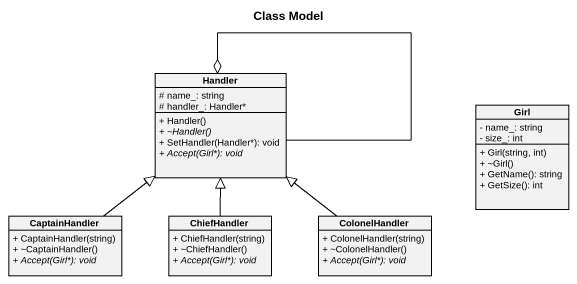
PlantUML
@startuml
title Class Model
hide circle
hide empty members
skinparam classAttributeIconSize 0
class Handler {
  # name_: string
  # handler_: Handler*
  + Handler()
  {abstract} + ~Handler()
  + SetHandler(Handler*): void
  {abstract} + Accept(Girl*): void
}
class Girl {
  - name_: string
  - size_: int
  + Girl(string, int)
  + ~Girl()
  + GetName(): string
  + GetSize(): int
}
class CaptainHandler {
  + CaptainHandler(string)
  + ~CaptainHandler()
  {abstract} + Accept(Girl*): void
}
class ChiefHandler {
  + ChiefHandler(string)
  + ~ChiefHandler()
  {abstract} + Accept(Girl*): void
}
class ColonelHandler {
  + ColonelHandler(string)
  + ~ColonelHandler()
  {abstract} + Accept(Girl*): void
}
Handler --o Handler
CaptainHandler -up-|> Handler
ChiefHandler -up-|> Handler
ColonelHandler -up-|> Handler
@enduml
